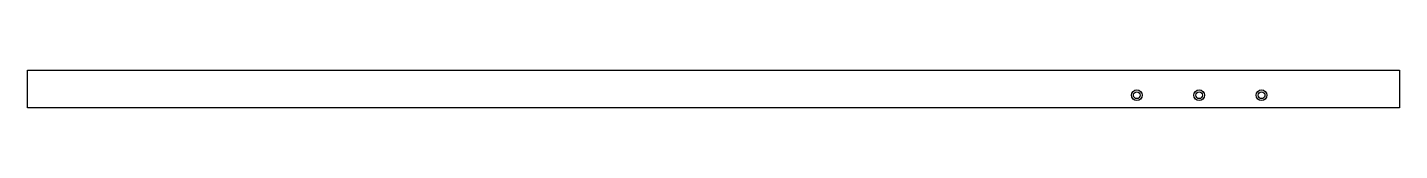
# Paper-space layout 'Layout1' of a CAD drawing. Header units: millimetres. Extents: x 0 to 257, y 94 to 101.
# The model-space entities are those that its viewports show. They can reach past a viewport. Long polylines and large blocks are cut down to what shows.
import ezdxf

# ---------------------------------------------------------------- set-up
doc = ezdxf.new("R2010")
doc.units = ezdxf.units.MM
doc.header["$LTSCALE"] = 10
for name, color, linetype in [('BOLTS', 6, 'Continuous'), ('GRAPHICS', 1, 'Continuous'), ('MEMBERS', 5, 'Continuous')]:
    doc.layers.add(name, color=color, linetype=linetype)

msp = doc.modelspace()

# ---------------------------------------------------------------- linework, layer by layer
at = {"layer": 'BOLTS', "color": 4, "linetype": 'Continuous'}
for centre in [(1778.7, -10), (1878.7, -10), (1978.7, -10)]:
    msp.add_circle(centre, 8.6, dxfattribs=at)
at = {"layer": 'GRAPHICS', "color": 4, "linetype": 'Continuous'}
for centre in [(1778.7, -10), (1878.7, -10), (1978.7, -10)]:
    msp.add_circle(centre, 5.5, dxfattribs=at)
at = {"layer": 'MEMBERS', "color": 3, "linetype": 'Continuous'}
for p, q in [((0, -30), (0, 30)), ((0, 30), (2200, 30)), ((2200, 30), (2200, -30)), ((2200, -30), (0, -30))]:
    msp.add_line(p, q, dxfattribs=at)

psp = doc.layouts.get("Layout1")

# ---------------------------------------------------------------- viewports
at = {"layer": '0'}
psp.add_viewport(center=(128.5, 97.5), size=(257, 7.00909), view_center_point=(1100, 0), view_height=60, dxfattribs=at)

doc.saveas('drawing.dxf')
